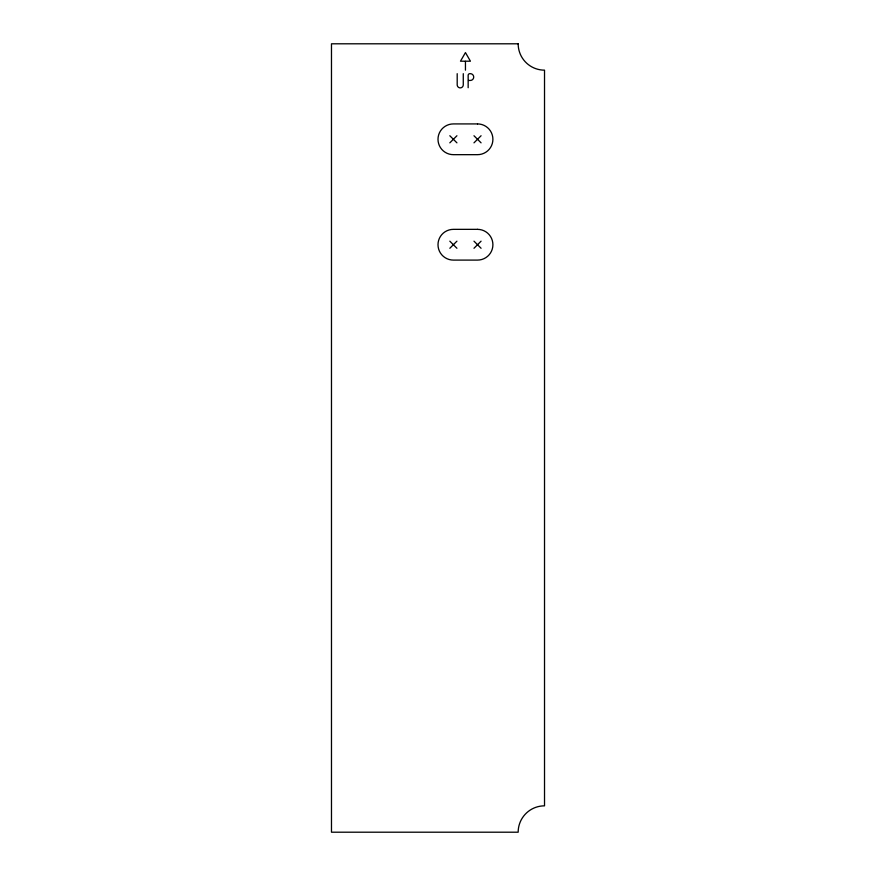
<?xml version="1.0" encoding="UTF-8"?>
<svg xmlns="http://www.w3.org/2000/svg" width="876" height="876" viewBox="0 0 876 876"><rect width="100%" height="100%" fill="white"/><g stroke="black" fill="none" stroke-linecap="round" stroke-linejoin="round"><path stroke-width="1.31" d="M449.826 142.843L456.922 135.747M473.982 142.843L481.077 135.747M449.826 248.269L456.922 241.174M473.982 248.269L481.077 241.174M465.101 61.2L460.48 61.2L465.452 52.582L470.434 61.2L465.452 61.2L465.452 70.157M468.507 80.45L470.324 80.45A3.384 3.384 0 0 0 473.708 77.055A3.384 3.384 0 0 0 470.324 73.672L469.81 73.672A1.643 1.643 0 0 0 468.156 75.314L468.156 87.731M473.982 135.747L481.077 142.843M449.826 135.747L456.922 142.843M473.982 241.174L481.077 248.269M449.826 241.174L456.922 248.269M463.273 73.672L463.273 84.841A3.044 3.044 0 0 1 460.239 87.885A3.044 3.044 0 0 1 457.195 84.841L457.195 73.672M518.165 43.8L331.478 43.8L331.478 832.2L518.165 832.2A26.357 26.357 0 0 1 544.522 805.843L544.522 70.157A26.357 26.357 0 0 1 518.165 43.8M477.53 123.921L453.374 123.921A15.374 15.374 0 0 0 438 139.295A15.374 15.374 0 0 0 453.374 154.669L477.53 154.669A15.374 15.374 0 0 0 492.903 139.295A15.374 15.374 0 0 0 477.53 123.921M477.53 229.348L453.374 229.348A15.374 15.374 0 0 0 438 244.722A15.374 15.374 0 0 0 453.374 260.095L477.53 260.095A15.374 15.374 0 0 0 492.903 244.722A15.374 15.374 0 0 0 477.53 229.348"/></g></svg>
